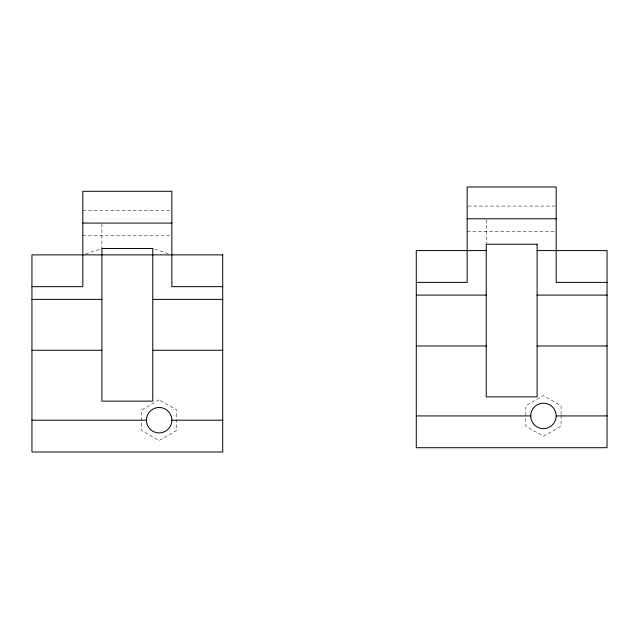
<?xml version="1.0" encoding="UTF-8"?>
<svg xmlns="http://www.w3.org/2000/svg" width="639" height="639" viewBox="0 0 639 639"><rect width="100%" height="100%" fill="white"/><g stroke="black" fill="none" stroke-linecap="round" stroke-linejoin="round"><path stroke-width="0.48" stroke-dasharray="3.19 2.4" d="M85.546 253.963L100.994 248.819M468.139 206.077L555.187 206.077M82.822 210.359L170.861 210.359M467.149 231.51L555.187 231.51M82.822 235.791L170.861 235.791M154.59 249.122L169.127 253.963M561.082 414.471L561.082 405.749L543.462 395.573L525.833 405.749L525.833 414.471M561.082 415.438L561.082 426.101L543.462 436.269L525.833 426.101L525.833 415.438M486.231 219.768L486.231 243.251M101.897 224.057L101.897 248.515M159.135 399.862L141.507 410.03L141.507 430.382L159.135 440.559L176.755 430.382L176.755 410.03L159.135 399.862"/><path stroke-width="0.96" d="M467.149 218.794L556.178 218.794M82.822 223.075L171.851 223.075M486.231 250.584L416.277 250.584L416.277 447.715L607.05 447.715L607.05 250.584L537.103 250.584M416.277 282.382L467.149 282.382L467.149 186.995L556.178 186.995L556.178 282.382L607.05 282.382M31.95 286.671L82.822 286.671L82.822 191.285L171.851 191.285L171.851 286.671L222.723 286.671M416.277 295.098L486.231 295.098M537.103 295.098L607.05 295.098M31.95 299.387L101.897 299.387M152.769 299.387L222.723 299.387M416.277 345.971L486.231 345.971M537.103 345.971L607.05 345.971M31.95 350.26L101.897 350.26M152.769 350.26L222.723 350.26M416.277 415.925L530.737 415.925M556.178 415.925A12.716 12.716 0 0 0 537.103 404.91A12.716 12.716 0 0 0 537.103 426.94A12.716 12.716 0 0 0 556.178 415.925L607.05 415.925M31.95 420.206L146.411 420.206M171.851 420.206A12.716 12.716 0 0 0 152.769 409.192A12.716 12.716 0 0 0 152.769 431.221A12.716 12.716 0 0 0 171.851 420.206L222.723 420.206M537.103 244.226L486.231 244.226L486.231 396.843L537.103 396.843L537.103 244.226M152.769 248.515L101.897 248.515L101.897 401.132L152.769 401.132L152.769 248.515M222.723 254.873L31.95 254.873L31.95 452.005L222.723 452.005L222.723 254.873"/></g></svg>
